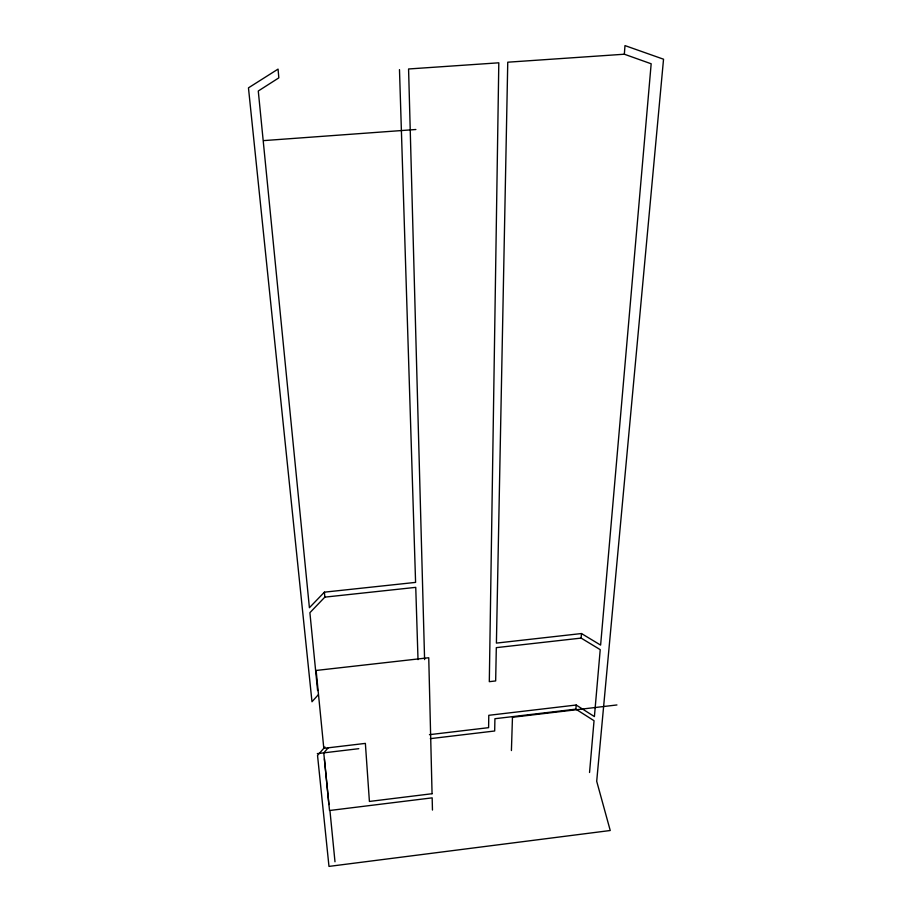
<?xml version="1.0" encoding="UTF-8"?>
<svg xmlns="http://www.w3.org/2000/svg" width="912" height="912" viewBox="0 0 912 912"><rect width="100%" height="100%" fill="white"/><g stroke="black" fill="none" stroke-linecap="round" stroke-linejoin="round"><path stroke-width="1.37" d="M511.415 750.553L512.464 717.288L616.934 704.953M589.54 772.498L594.043 720.719L575.871 709.16L576.179 705.022L488.786 715.304L488.604 727.662L429.449 734.673M576.179 705.022L594.407 716.581L600.221 649.652L581.126 638.092L581.468 633.544L496.402 643.097L507.756 62.198L624.344 54.218L651.168 63.783L600.62 645.092L581.468 633.544M624.344 54.218L624.982 45.6L663.537 59.212L596.699 781.276L610.242 830.513L328.981 866.4L317.536 755.478L324.911 746.985M328.274 747.715L323.771 752.902L328.89 804.555M318.391 694.648L311.984 701.75L248.463 87.848L278.057 69.107L278.833 77.862L258.278 91.006L309.407 607.711L324.398 592.162L415.587 582.392L399.479 69.608M418.015 659.638L415.747 587.362L324.843 597.132L309.898 612.693L317.604 690.555M430.327 738.652L494.68 730.991L494.92 718.713L575.871 709.16M317.319 753.62L358.792 748.684M581.126 638.092L496.31 647.645L495.661 680.933L489.311 681.674L498.807 62.803L408.576 68.981L424.593 659.581M263.876 140.596L415.872 129.504M324.41 758.841L329.517 810.472M334.989 861.794L329.927 810.46L432.163 797.852L432.459 810.061M324.398 592.162L324.843 597.132M432.06 793.725L369.406 801.443L365.37 743.394L323.806 748.33L316.122 670.457L428.743 657.746L432.06 793.725"/></g></svg>
